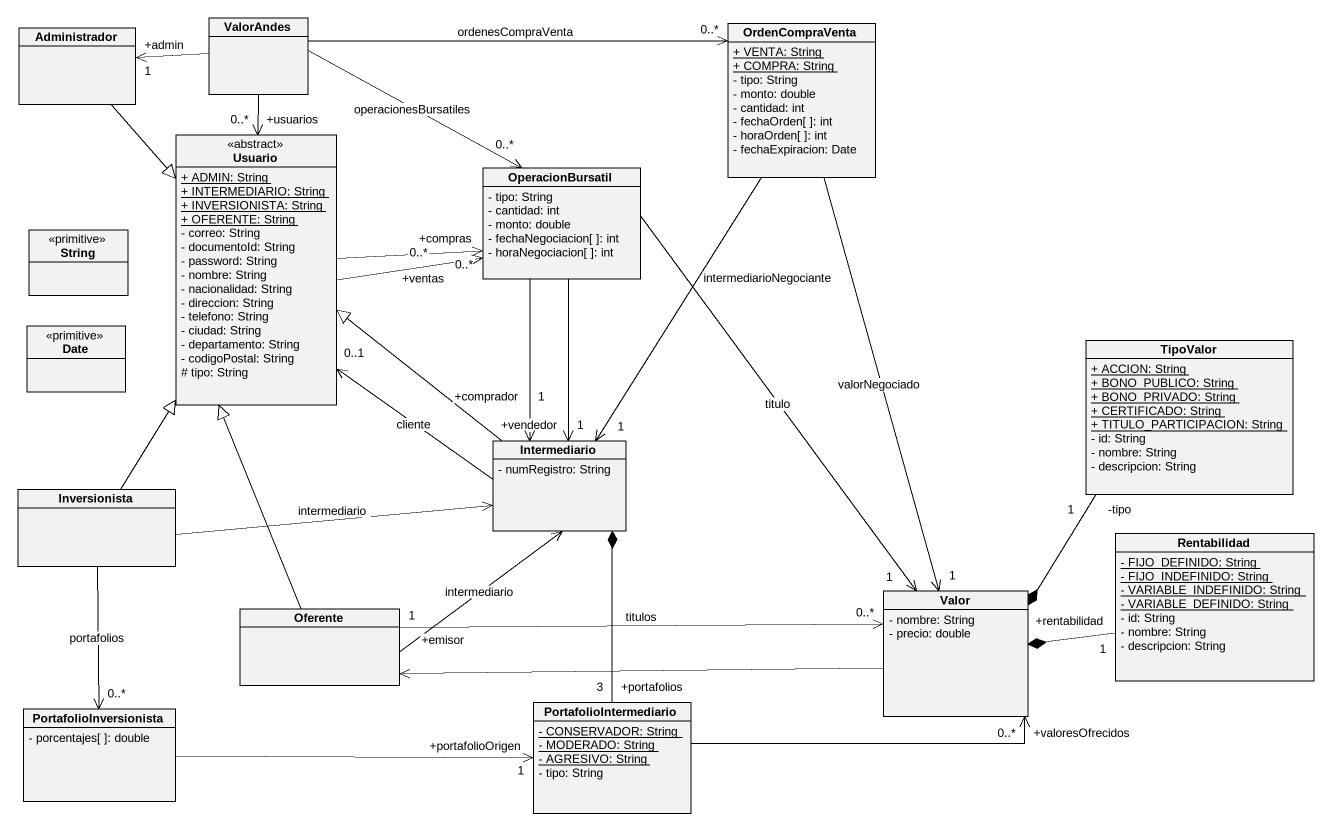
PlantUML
@startuml
hide circle
hide empty members
skinparam classAttributeIconSize 0
class Administrador
class ValorAndes
class OrdenCompraVenta {
  {static} + VENTA: String
  {static} + COMPRA: String
  - tipo: String
  - monto: double
  - cantidad: int
  - fechaOrden[ ]: int
  - horaOrden[ ]: int
  - fechaExpiracion: Date
}
class Usuario <<abstract>> {
  {static} + ADMIN: String
  {static} + INTERMEDIARIO: String
  {static} + INVERSIONISTA: String
  {static} + OFERENTE: String
  - correo: String
  - documentoId: String
  - password: String
  - nombre: String
  - nacionalidad: String
  - direccion: String
  - telefono: String
  - ciudad: String
  - departamento: String
  - codigoPostal: String
  # tipo: String
}
class OperacionBursatil {
  - tipo: String
  - cantidad: int
  - monto: double
  - fechaNegociacion[ ]: int
  - horaNegociacion[ ]: int
}
class String <<primitive>>
class Date <<primitive>>
class TipoValor {
  {static} + ACCION: String
  {static} + BONO_PUBLICO: String
  {static} + BONO_PRIVADO: String
  {static} + CERTIFICADO: String
  {static} + TITULO_PARTICIPACION: String
  - id: String
  - nombre: String
  - descripcion: String
}
class Intermediario {
  - numRegistro: String
}
class Inversionista
class Rentabilidad {
  {static} - FIJO_DEFINIDO: String
  {static} - FIJO_INDEFINIDO: String
  {static} - VARIABLE_INDEFINIDO: String
  {static} - VARIABLE_DEFINIDO: String
  - id: String
  - nombre: String
  - descripcion: String
}
class Oferente
class Valor {
  - nombre: String
  - precio: double
}
class PortafolioInversionista {
  - porcentajes[ ]: double
}
class PortafolioIntermediario {
  {static} - CONSERVADOR: String
  {static} - MODERADO: String
  {static} - AGRESIVO: String
  - tipo: String
}
Administrador --|> Usuario
ValorAndes -left-> "+admin\n1" Administrador
ValorAndes -right-> "0..*" OrdenCompraVenta : ordenesCompraVenta
ValorAndes --> "+usuarios\n0..*" Usuario
ValorAndes -right-> "0..*" OperacionBursatil : operacionesBursatiles
OrdenCompraVenta --> "1" Intermediario : intermediarioNegociante
OrdenCompraVenta --> "1" Valor : valorNegociado
Usuario -right-> "+compras\n0..*" OperacionBursatil
Usuario -right-> "+ventas\n0..*" OperacionBursatil
OperacionBursatil --> "+vendedor\n1" Intermediario
OperacionBursatil --> "+comprador\n1" Intermediario
OperacionBursatil --> "1" Valor : titulo
TipoValor "-tipo\n1" --* Valor
Intermediario -up-|> Usuario
Intermediario -up-> "0..1" Usuario : cliente
Inversionista -up-|> Usuario
Inversionista -right-> Intermediario : intermediario
Inversionista --> "0..*" PortafolioInversionista : portafolios
Rentabilidad "+rentabilidad\n1" -left-* Valor
Oferente -up-|> Usuario
Oferente -up-> Intermediario : intermediario
Oferente "+emisor\n1" -right-> "0..*" Valor : titulos
Valor -left-> Oferente
PortafolioInversionista -right-> "+portafolioOrigen\n1" PortafolioIntermediario
PortafolioIntermediario "+portafolios\n3" -up-* Intermediario
PortafolioIntermediario -right-> "+valoresOfrecidos\n0..*" Valor
@enduml
